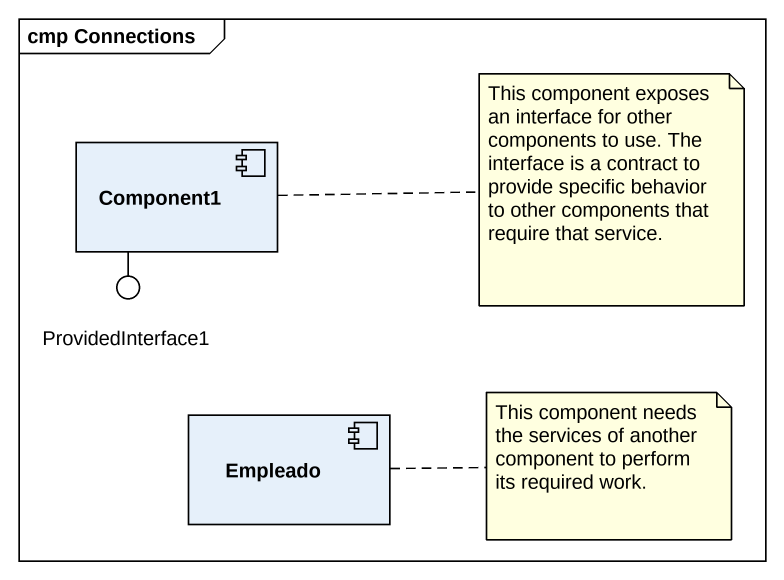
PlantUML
@startuml
mainframe cmp Connections
component Component1
() ProvidedInterface1
component Empleado
Component1 -- ProvidedInterface1
note right of Component1 : This component exposes an interface for other components to use. The interface is a contract to provide specific behavior to other components that require that service.
note right of Empleado : This component needs the services of another component to perform its required work.
@enduml
